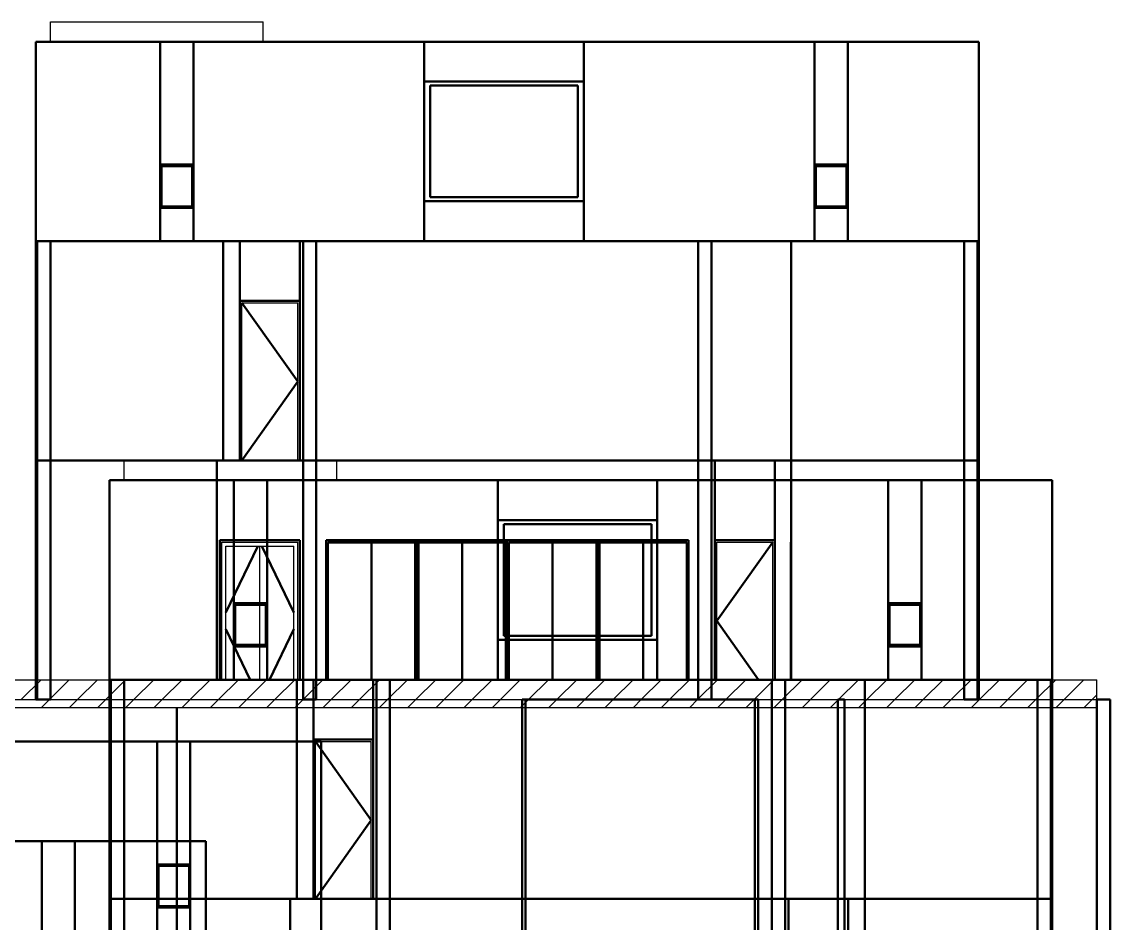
# Model space of a CAD drawing. Header units: millimetres. Extents: x 5622 to 129432, y -41588 to 30554.
# Drawn here: x 64933 to 81317, y 15478 to 29043 of the extents above; entities that cross this region are included whole.
import ezdxf

# ---------------------------------------------------------------- set-up
doc = ezdxf.new("R2010")
doc.units = ezdxf.units.MM
doc.header["$LTSCALE"] = 0.5
doc.layers.add('AE-Door', color=61, linetype='Continuous', lineweight=25)
for name, color, linetype in [('AE-ELEV-3', 154, 'Continuous'), ('AE-ELEV-4', 129, 'Continuous'), ('DOOR', 41, 'Continuous')]:
    doc.layers.add(name, color=color, linetype=linetype)

msp = doc.modelspace()

# ---------------------------------------------------------------- linework, layer by layer
at = {"layer": 'AE-Door', "color": 251, "linetype": 'Continuous', "lineweight": 25}
for p, q in [((68247, 22443), (68247, 24813)), ((68247, 24813), (69087, 24813)), ((69087, 22443), (69087, 24813)), ((75397, 19143), (75397, 21213)), ((75397, 21213), (76237, 21213)), ((76237, 19143), (76237, 21213)), ((69355, 15843), (69355, 18213)), ((69355, 18213), (70195, 18213)), ((70195, 15843), (70195, 18213))]:
    msp.add_line(p, q, dxfattribs=at)
at = {"layer": 'AE-Door', "color": 41, "linetype": 'Continuous', "lineweight": 25}
for p, q in [((68247, 22443), (68247, 24813)), ((68247, 24813), (69087, 24813)), ((69087, 22443), (69087, 24813)), ((68517, 19143), (68517, 21153)), ((68517, 19143), (68517, 21153)), ((75397, 19143), (75397, 21213)), ((75397, 21213), (76237, 21213)), ((76237, 19143), (76237, 21213)), ((69355, 15843), (69355, 18213)), ((69355, 18213), (70195, 18213)), ((70195, 15843), (70195, 18213))]:
    msp.add_line(p, q, dxfattribs=at)
at = {"layer": 'AE-Door', "color": 250, "linetype": 'Continuous', "lineweight": 25}
for p, q in [((67947, 19143), (67947, 21213)), ((67947, 21213), (69087, 21213)), ((68007, 19143), (68007, 21153)), ((68007, 21153), (69027, 21153)), ((69027, 19143), (69027, 21153)), ((69087, 19143), (69087, 21213)), ((76507, 19143), (76507, 21213)), ((76507, 21213), (76517, 21213))]:
    msp.add_line(p, q, dxfattribs=at)
at = {"layer": 'AE-ELEV-3', "color": 154, "linetype": 'Continuous', "lineweight": 50}
for p, q in [((65147, 25743), (65147, 28743)), ((65147, 28743), (67017, 28743)), ((67017, 25743), (67017, 28743)), ((67017, 28743), (67517, 28743)), ((67517, 25743), (67517, 28743)), ((67517, 28743), (70992, 28743)), ((70992, 25743), (70992, 28743)), ((70992, 28743), (73392, 28743)), ((73392, 25743), (73392, 28743)), ((73392, 28743), (76867, 28743)), ((76867, 25743), (76867, 28743)), ((76867, 28743), (77367, 28743)), ((77367, 25743), (77367, 28743)), ((77367, 28743), (79337, 28743)), ((79337, 25743), (79337, 28743)), ((70992, 28143), (73392, 28143)), ((67017, 26893), (67517, 26893)), ((76867, 26893), (77367, 26893)), ((67017, 26243), (67517, 26243)), ((70992, 26343), (73392, 26343)), ((76867, 26243), (77367, 26243)), ((65147, 22443), (65147, 25743)), ((65147, 25743), (65167, 25743)), ((65167, 22443), (65167, 25743)), ((65167, 22443), (65167, 25743)), ((65167, 25743), (65367, 25743)), ((65367, 22443), (65367, 25743)), ((65367, 25743), (67967, 25743)), ((67967, 22443), (67967, 25743)), ((67967, 25743), (69167, 25743)), ((68217, 22443), (68217, 25743)), ((69117, 22443), (69117, 25743)), ((69167, 22443), (69167, 25743)), ((69167, 25743), (69367, 25743)), ((69367, 22443), (69367, 25743)), ((69367, 25743), (70992, 25743)), ((70992, 25743), (73392, 25743)), ((70992, 25743), (73392, 25743)), ((73392, 25743), (75117, 25743)), ((75117, 22443), (75117, 25743)), ((75117, 25743), (75317, 25743)), ((75317, 22443), (75317, 25743)), ((75317, 25743), (76517, 25743)), ((76517, 22443), (76517, 25743)), ((76517, 25743), (79117, 25743)), ((79117, 22443), (79117, 25743)), ((79117, 25743), (79317, 25743)), ((79317, 22443), (79317, 25743)), ((79317, 22443), (79317, 25743)), ((79317, 25743), (79337, 25743)), ((79337, 22443), (79337, 25743)), ((68217, 24843), (69117, 24843)), ((65147, 18843), (65147, 22443)), ((65147, 22443), (65167, 22443)), ((65147, 22443), (65167, 22443)), ((65167, 18843), (65167, 22443)), ((65167, 18843), (65167, 22443)), ((65167, 22443), (65367, 22443)), ((65167, 22443), (65367, 22443)), ((65367, 18843), (65367, 22443)), ((65367, 22443), (67967, 22443)), ((67867, 19143), (67867, 22443)), ((67967, 22443), (69167, 22443)), ((69167, 18843), (69167, 22443)), ((69167, 22443), (69367, 22443)), ((69167, 22443), (69367, 22443)), ((69367, 18843), (69367, 22443)), ((69367, 22443), (75117, 22443)), ((75117, 18843), (75117, 22443)), ((75117, 22443), (75317, 22443)), ((75117, 22443), (75317, 22443)), ((75317, 18843), (75317, 22443)), ((75317, 22443), (75367, 22443)), ((75367, 19143), (75367, 22443)), ((75367, 22443), (76267, 22443)), ((76267, 19143), (76267, 22443)), ((76267, 22443), (76517, 22443)), ((76517, 19143), (76517, 22443)), ((76517, 22443), (79117, 22443)), ((79117, 18843), (79117, 22443)), ((79117, 22443), (79317, 22443)), ((79117, 22443), (79317, 22443)), ((79317, 18843), (79317, 22443)), ((79317, 18843), (79317, 22443)), ((79317, 22443), (79337, 22443)), ((79317, 22443), (79337, 22443)), ((79337, 18843), (79337, 22443)), ((66255, 19143), (66255, 22143)), ((66255, 22143), (68125, 22143)), ((68125, 19143), (68125, 22143)), ((68125, 22143), (68625, 22143)), ((68625, 19143), (68625, 22143)), ((68625, 22143), (72100, 22143)), ((72100, 19143), (72100, 22143)), ((72100, 22143), (74500, 22143)), ((74500, 19143), (74500, 22143)), ((74500, 22143), (77975, 22143)), ((77975, 19143), (77975, 22143)), ((77975, 22143), (78475, 22143)), ((78475, 19143), (78475, 22143)), ((78475, 22143), (80445, 22143)), ((80445, 19143), (80445, 22143)), ((72100, 21543), (74500, 21543)), ((67917, 19143), (67917, 21243)), ((67917, 21243), (69117, 21243)), ((69117, 19143), (69117, 21243)), ((69517, 19143), (69517, 21243)), ((69517, 21243), (74967, 21243)), ((74967, 19143), (74967, 21243)), ((75367, 21243), (76267, 21243)), ((68125, 20293), (68625, 20293)), ((77975, 20293), (78475, 20293)), ((72100, 19743), (74500, 19743)), ((68125, 19643), (68625, 19643)), ((77975, 19643), (78475, 19643)), ((66255, 15843), (66255, 19143)), ((66255, 19143), (66275, 19143)), ((66275, 15843), (66275, 19143)), ((66275, 15843), (66275, 19143)), ((66275, 19143), (66475, 19143)), ((66475, 15843), (66475, 19143)), ((66475, 19143), (69075, 19143)), ((69075, 15843), (69075, 19143)), ((69075, 19143), (70275, 19143)), ((69325, 15843), (69325, 19143)), ((70225, 15843), (70225, 19143)), ((70275, 15843), (70275, 19143)), ((70275, 19143), (70475, 19143)), ((70475, 15843), (70475, 19143)), ((70475, 19143), (72100, 19143)), ((72100, 19143), (74500, 19143)), ((72100, 19143), (74500, 19143)), ((74500, 19143), (76225, 19143)), ((76225, 15843), (76225, 19143)), ((76225, 19143), (76425, 19143)), ((76425, 15843), (76425, 19143)), ((76425, 19143), (77625, 19143)), ((77625, 15843), (77625, 19143)), ((77625, 19143), (80225, 19143)), ((80225, 15843), (80225, 19143)), ((80225, 19143), (80425, 19143)), ((80425, 15843), (80425, 19143)), ((80425, 15843), (80425, 19143)), ((80425, 19143), (80445, 19143)), ((80445, 15843), (80445, 19143)), ((65147, 18843), (65167, 18843)), ((65167, 18843), (65367, 18843)), ((69167, 18843), (69367, 18843)), ((72467, 12843), (72467, 18843)), ((72467, 18843), (72517, 18843)), ((72517, 12843), (72517, 18843)), ((72517, 18843), (75967, 18843)), ((75117, 18843), (75317, 18843)), ((75967, 12843), (75967, 18843)), ((75967, 18843), (76017, 18843)), ((76017, 12843), (76017, 18843)), ((77217, 12843), (77217, 18843)), ((77217, 18843), (77317, 18843)), ((77317, 12843), (77317, 18843)), ((79117, 18843), (79317, 18843)), ((79317, 18843), (79337, 18843)), ((81117, 12843), (81117, 18843)), ((81117, 18843), (81317, 18843)), ((81317, 12843), (81317, 18843)), ((67267, 12843), (67267, 18723)), ((67267, 12843), (67267, 18723)), ((63495, 18213), (66970, 18213)), ((66970, 15213), (66970, 18213)), ((66970, 18213), (67470, 18213)), ((67470, 15213), (67470, 18213)), ((67470, 18213), (69440, 18213)), ((69325, 18243), (70225, 18243)), ((69440, 15213), (69440, 18213)), ((61758, 16713), (65233, 16713)), ((65233, 13713), (65233, 16713)), ((65233, 16713), (65733, 16713)), ((65733, 13713), (65733, 16713)), ((65733, 16713), (67703, 16713)), ((67703, 13713), (67703, 16713)), ((66970, 16363), (67470, 16363)), ((66255, 12243), (66255, 15843)), ((66255, 15843), (66275, 15843)), ((66255, 15843), (66275, 15843)), ((66275, 12243), (66275, 15843)), ((66275, 12243), (66275, 15843)), ((66275, 15843), (66475, 15843)), ((66275, 15843), (66475, 15843)), ((66475, 12243), (66475, 15843)), ((66475, 15843), (69075, 15843)), ((68975, 12543), (68975, 15843)), ((69075, 15843), (70275, 15843)), ((70275, 12243), (70275, 15843)), ((70275, 15843), (70475, 15843)), ((70275, 15843), (70475, 15843)), ((70475, 12243), (70475, 15843)), ((70475, 15843), (76225, 15843)), ((76225, 12243), (76225, 15843)), ((76225, 15843), (76425, 15843)), ((76225, 15843), (76425, 15843)), ((76425, 12243), (76425, 15843)), ((76425, 15843), (76475, 15843)), ((76475, 12543), (76475, 15843)), ((76475, 15843), (77375, 15843)), ((77375, 12543), (77375, 15843)), ((77375, 15843), (77625, 15843)), ((77625, 12543), (77625, 15843)), ((77625, 15843), (80225, 15843)), ((80225, 12243), (80225, 15843)), ((80225, 15843), (80425, 15843)), ((80225, 15843), (80425, 15843)), ((80425, 12243), (80425, 15843)), ((80425, 12243), (80425, 15843)), ((80425, 15843), (80445, 15843)), ((80425, 15843), (80445, 15843)), ((80445, 12243), (80445, 15843)), ((66970, 15713), (67470, 15713))]:
    msp.add_line(p, q, dxfattribs=at)
at = {"layer": 'AE-ELEV-4', "color": 129, "linetype": 'Continuous', "lineweight": 50}
for p, q in [((71082, 26403), (71082, 28083)), ((71082, 28083), (73302, 28083)), ((73302, 26403), (73302, 28083)), ((67036, 26265), (67036, 26871)), ((67036, 26871), (67499, 26871)), ((67499, 26265), (67499, 26871)), ((76886, 26265), (76886, 26871)), ((76886, 26871), (77349, 26871)), ((77349, 26265), (77349, 26871)), ((71082, 26403), (73302, 26403)), ((67036, 26265), (67499, 26265)), ((76886, 26265), (77349, 26265)), ((69087, 23628), (68247, 24813)), ((68247, 22443), (69087, 23628)), ((72190, 19803), (72190, 21483)), ((72190, 21483), (74410, 21483)), ((74410, 19803), (74410, 21483)), ((68007, 20153), (68488, 21153)), ((69027, 20153), (68546, 21153)), ((69540, 19143), (69540, 21207)), ((69540, 21207), (72220, 21207)), ((70199, 19143), (70199, 21207)), ((70857, 19143), (70857, 21207)), ((70880, 19143), (70880, 21207)), ((70903, 19143), (70903, 21207)), ((71561, 19143), (71561, 21207)), ((72220, 19143), (72220, 21207)), ((72242, 19143), (72242, 21243)), ((72242, 19143), (72242, 21243)), ((72242, 19143), (72242, 21243)), ((72242, 19143), (72242, 21243)), ((72265, 19143), (72265, 21207)), ((72265, 21207), (74945, 21207)), ((72924, 19143), (72924, 21207)), ((73582, 19143), (73582, 21207)), ((73605, 19143), (73605, 21207)), ((73628, 19143), (73628, 21207)), ((74286, 19143), (74286, 21207)), ((74945, 19143), (74945, 21207)), ((75397, 20028), (76237, 21213)), ((68144, 19665), (68144, 20271)), ((68144, 20271), (68606, 20271)), ((68606, 19665), (68606, 20271)), ((77994, 19665), (77994, 20271)), ((77994, 20271), (78456, 20271)), ((78456, 19665), (78456, 20271)), ((76025, 19143), (75397, 20028)), ((68373, 19143), (68007, 19903)), ((68662, 19143), (69027, 19903)), ((68144, 19665), (68606, 19665)), ((72190, 19803), (74410, 19803)), ((77994, 19665), (78456, 19665)), ((70195, 17028), (69355, 18213)), ((69355, 15843), (70195, 17028)), ((66989, 15735), (66989, 16341)), ((66989, 16341), (67451, 16341)), ((67451, 15735), (67451, 16341)), ((66989, 15735), (67451, 15735))]:
    msp.add_line(p, q, dxfattribs=at)
at = {"layer": 'DOOR', "color": 41, "linetype": 'Continuous', "lineweight": -3}
for p, q in [((65367, 28743), (65367, 29043)), ((65367, 29043), (68567, 29043)), ((68567, 28743), (68567, 29043)), ((66475, 22143), (66475, 22443)), ((66475, 22443), (69675, 22443)), ((69675, 22143), (69675, 22443)), ((63834, 19143), (81117, 19143)), ((64925, 18843), (65225, 19143)), ((65349, 18843), (65649, 19143)), ((65773, 18843), (66073, 19143)), ((66197, 18843), (66497, 19143)), ((66622, 18843), (66922, 19143)), ((67046, 18843), (67346, 19143)), ((67470, 18843), (67770, 19143)), ((67895, 18843), (68195, 19143)), ((68319, 18843), (68619, 19143)), ((68743, 18843), (69043, 19143)), ((69167, 18843), (69467, 19143)), ((69592, 18843), (69892, 19143)), ((70016, 18843), (70316, 19143)), ((70440, 18843), (70740, 19143)), ((70864, 18843), (71164, 19143)), ((71289, 18843), (71589, 19143)), ((71713, 18843), (72013, 19143)), ((72137, 18843), (72437, 19143)), ((72561, 18843), (72861, 19143)), ((72986, 18843), (73286, 19143)), ((73410, 18843), (73710, 19143)), ((73834, 18843), (74134, 19143)), ((74259, 18843), (74559, 19143)), ((74683, 18843), (74983, 19143)), ((75107, 18843), (75407, 19143)), ((75531, 18843), (75831, 19143)), ((75956, 18843), (76256, 19143)), ((76380, 18843), (76680, 19143)), ((76804, 18843), (77104, 19143)), ((77228, 18843), (77528, 19143)), ((77653, 18843), (77953, 19143)), ((78077, 18843), (78377, 19143)), ((78501, 18843), (78801, 19143)), ((78925, 18843), (79225, 19143)), ((79350, 18843), (79650, 19143)), ((79774, 18843), (80074, 19143)), ((80198, 18843), (80498, 19143)), ((80622, 18843), (80922, 19143)), ((81117, 18843), (81117, 19143)), ((63834, 18843), (81117, 18843)), ((63834, 18843), (81117, 18843)), ((65229, 18723), (65349, 18843)), ((65653, 18723), (65773, 18843)), ((66077, 18723), (66197, 18843)), ((66502, 18723), (66622, 18843)), ((66926, 18723), (67046, 18843)), ((67350, 18723), (67470, 18843)), ((67775, 18723), (67895, 18843)), ((68199, 18723), (68319, 18843)), ((68623, 18723), (68743, 18843)), ((69047, 18723), (69167, 18843)), ((69472, 18723), (69592, 18843)), ((69896, 18723), (70016, 18843)), ((70320, 18723), (70440, 18843)), ((70744, 18723), (70864, 18843)), ((71169, 18723), (71289, 18843)), ((71593, 18723), (71713, 18843)), ((72017, 18723), (72137, 18843)), ((72441, 18723), (72561, 18843)), ((72866, 18723), (72986, 18843)), ((73290, 18723), (73410, 18843)), ((73714, 18723), (73834, 18843)), ((74139, 18723), (74259, 18843)), ((74563, 18723), (74683, 18843)), ((74987, 18723), (75107, 18843)), ((75411, 18723), (75531, 18843)), ((75836, 18723), (75956, 18843)), ((76260, 18723), (76380, 18843)), ((76684, 18723), (76804, 18843)), ((77108, 18723), (77228, 18843)), ((77533, 18723), (77653, 18843)), ((77957, 18723), (78077, 18843)), ((78381, 18723), (78501, 18843)), ((78805, 18723), (78925, 18843)), ((79230, 18723), (79350, 18843)), ((79654, 18723), (79774, 18843)), ((80078, 18723), (80198, 18843)), ((80502, 18723), (80622, 18843)), ((80927, 18723), (81047, 18843)), ((81047, 18843), (81117, 18914)), ((81117, 18723), (81117, 18843)), ((63834, 18723), (81117, 18723))]:
    msp.add_line(p, q, dxfattribs=at)

doc.saveas('drawing.dxf')
